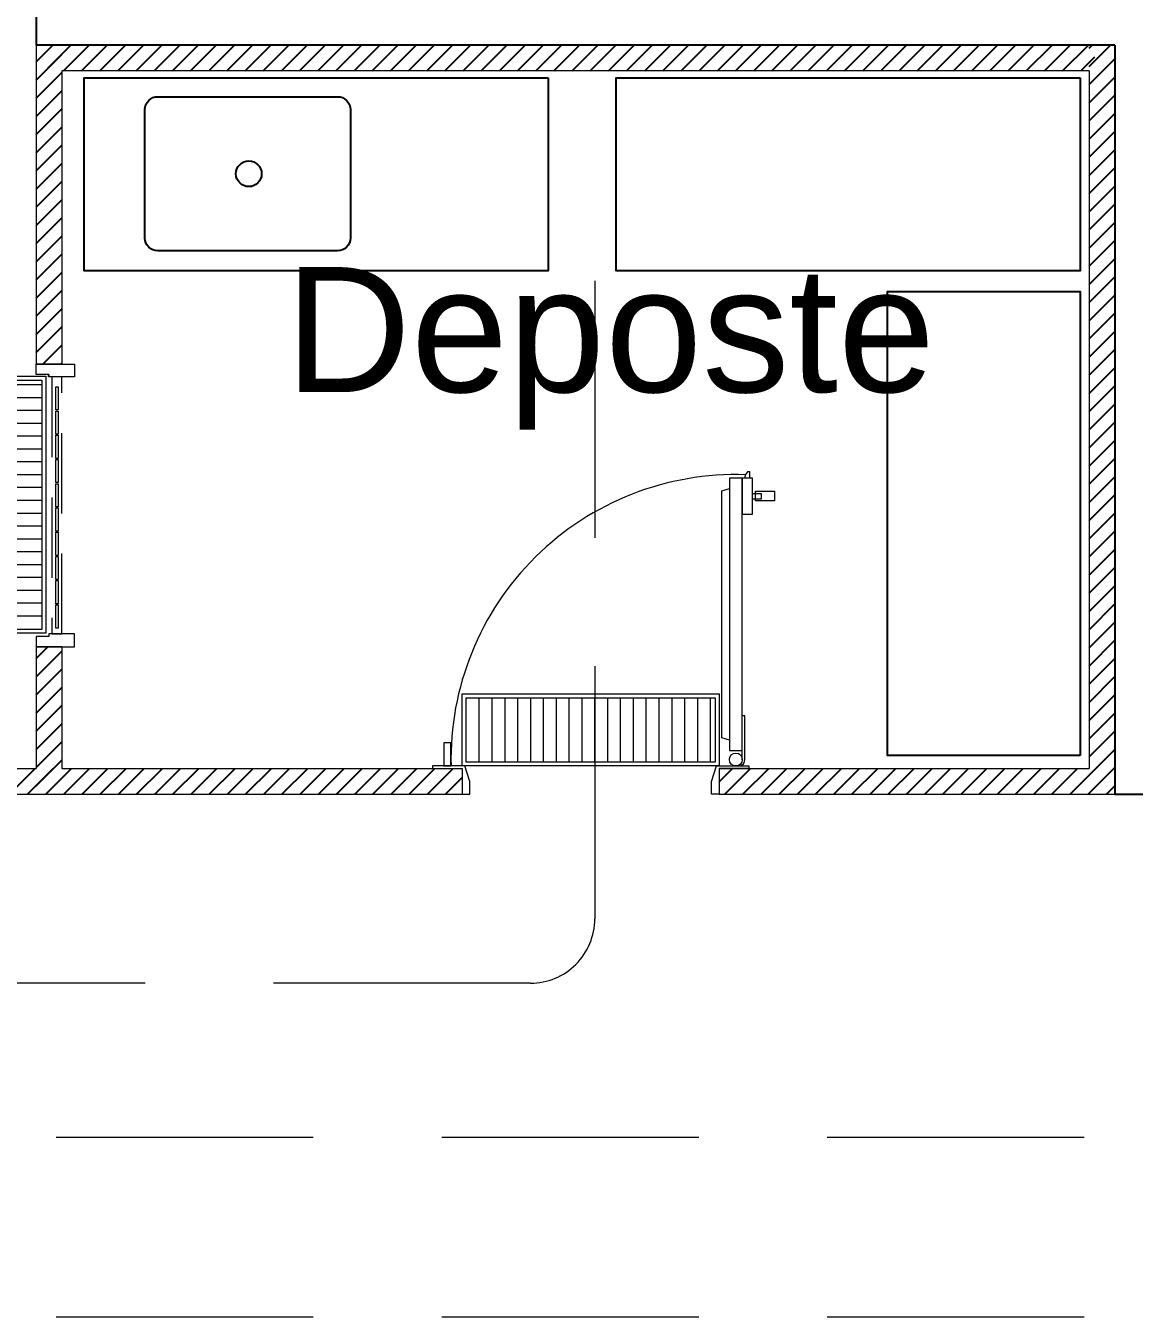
# Model space of a CAD drawing. Extents: x 306 to 2240, y 18 to 779.
# Drawn here: x 693.22 to 697.53, y 364.43 to 369.46 of the extents above; entities that cross this region are included whole.
import ezdxf

# ---------------------------------------------------------------- set-up
doc = ezdxf.new("R2010")
doc.units = 0
doc.header["$MEASUREMENT"] = 0
doc.linetypes.add('DASHED', pattern=[0.75, 0.5, -0.25])
doc.linetypes.add('HIDDEN2', pattern=[0.1875, 0.125, -0.0625])
for name, color, linetype in [('Aberturas', 2, 'Continuous'), ('Camaras', 3, 'Continuous'), ('Cerramiento Camaras', 1, 'Continuous'), ('EQUIPAMIENTOS APOYO', 1, 'Continuous'), ('MAMPOSTERIA', 6, 'Continuous'), ('Nombre de locales', 3, 'Continuous'), ('PANEL CAMARA', 160, 'Continuous'), ('rejilla', 253, 'Continuous'), ('riel', 1, 'DASHED')]:
    doc.layers.add(name, color=color, linetype=linetype)
doc.styles.add('arial', font='arial.ttf')

# ---------------------------------------------------------------- blocks, each defined once
blk = doc.blocks.new('rejilla2')
at = {"layer": 'rejilla', "lineweight": 0}
for p, q in [((3273.4226, 920.9961), (3273.7026, 920.9961)), ((3273.4226, 919.9961), (3273.4226, 920.9961)), ((3273.7026, 920.9961), (3273.7026, 919.9961)), ((3273.4376, 920.9811), (3273.6876, 920.9811)), ((3273.4376, 920.0111), (3273.4376, 920.9811)), ((3273.6876, 920.9811), (3273.6876, 920.0111)), ((3273.4376, 920.9295), (3273.6876, 920.9295)), ((3273.4376, 920.8795), (3273.6876, 920.8795)), ((3273.4376, 920.8295), (3273.6876, 920.8295)), ((3273.4376, 920.7795), (3273.6876, 920.7795)), ((3273.4376, 920.7295), (3273.6876, 920.7295)), ((3273.4376, 920.6795), (3273.6876, 920.6795)), ((3273.4376, 920.6295), (3273.6876, 920.6295)), ((3273.4376, 920.5795), (3273.6876, 920.5795)), ((3273.4376, 920.5295), (3273.6876, 920.5295)), ((3273.4376, 920.4795), (3273.6876, 920.4795)), ((3273.4376, 920.4295), (3273.6876, 920.4295)), ((3273.4376, 920.3795), (3273.6876, 920.3795)), ((3273.4376, 920.3295), (3273.6876, 920.3295)), ((3273.4376, 920.2795), (3273.6876, 920.2795)), ((3273.4376, 920.2295), (3273.6876, 920.2295)), ((3273.4376, 920.1795), (3273.6876, 920.1795)), ((3273.4376, 920.1295), (3273.6876, 920.1295)), ((3273.4376, 920.0795), (3273.6876, 920.0795)), ((3273.4376, 920.0295), (3273.6876, 920.0295)), ((3273.7026, 919.9961), (3273.4226, 919.9961)), ((3273.6876, 920.0111), (3273.4376, 920.0111))]:
    blk.add_line(p, q, dxfattribs=at)
blk = doc.blocks.new('puertacortina')
at = {"layer": 'Aberturas', "lineweight": 0}
for points in [[(3309.1767, 892.3505), (3309.1767, 892.2005), (3309.2267, 892.2005), (3309.2267, 892.3005), (3309.2167, 892.3005), (3309.2167, 892.3505)], [(3310.2767, 892.3505), (3310.2767, 892.2005), (3310.2267, 892.2005), (3310.2267, 892.3005), (3310.2367, 892.3005), (3310.2367, 892.3505)]]:
    blk.add_lwpolyline(points, close=True, dxfattribs=at)
at = {"layer": 'Aberturas', "color": 1, "linetype": 'HIDDEN2', "lineweight": 0, "ltscale": 2.5}
for points in [[(3309.2267, 892.2505), (3310.2267, 892.2505), (3310.2267, 892.289), (3309.2267, 892.289)], [(3309.2496, 892.2739), (3309.3398, 892.2739), (3309.3398, 892.2649), (3309.2496, 892.2649)], [(3309.3438, 892.2739), (3309.434, 892.2739), (3309.434, 892.2649), (3309.3438, 892.2649)], [(3309.4381, 892.2739), (3309.5283, 892.2739), (3309.5283, 892.2649), (3309.4381, 892.2649)], [(3309.5324, 892.2739), (3309.6226, 892.2739), (3309.6226, 892.2649), (3309.5324, 892.2649)], [(3309.6267, 892.2739), (3309.7169, 892.2739), (3309.7169, 892.2649), (3309.6267, 892.2649)], [(3309.7209, 892.2739), (3309.8111, 892.2739), (3309.8111, 892.2649), (3309.7209, 892.2649)], [(3309.8152, 892.2739), (3309.9054, 892.2739), (3309.9054, 892.2649), (3309.8152, 892.2649)], [(3309.9095, 892.2739), (3309.9997, 892.2739), (3309.9997, 892.2649), (3309.9095, 892.2649)], [(3310.0037, 892.2739), (3310.094, 892.2739), (3310.094, 892.2649), (3310.0037, 892.2649)], [(3310.098, 892.2739), (3310.1882, 892.2739), (3310.1882, 892.2649), (3310.098, 892.2649)]]:
    blk.add_lwpolyline(points, close=True, dxfattribs=at)
blk = doc.blocks.new('pcamara 90')
at = {"lineweight": 0}
for p, q in [((-0.1, -0.035), (-0.1, -0.205)), ((-0.09, -0.0332), (-0.09, -0.07)), ((-0.0897, -0.0103), (-0.0827, -0.0173)), ((-0.1, -0.205), (-0.09, -0.205)), ((-0.1195, -1.13), (-0.1195, -1.1437)), ((-0.1195, -1.1437), (-0.1195, -1.1538)), ((-0.1195, -1.1538), (-0.1103, -1.1538)), ((-0.1103, -1.1538), (-0.1025, -1.1437)), ((-0.1025, -1.1437), (-0.0981, -1.13))]:
    blk.add_line(p, q, dxfattribs=at)
for points in [[(-0.115, 0), (0, 0), (0, 0.1), (0.03, 0.1), (0.03, 0.05), (0.01, -0.01), (-0.115, -0.01)], [(1.115, 0), (1, 0), (1, 0.1), (0.97, 0.1), (0.97, 0.05), (0.99, -0.01), (1.115, -0.01)], [(1.0437, -0.1), (1.0712, -0.1), (1.0712, -0.01), (1.0437, -0.01)], [(-0.09, -0.07), (-0.09, -1.13), (-0.04, -1.13), (-0.04, -0.07)], [(-0.09, -1.13), (-0.09, -0.9891), (-0.13, -0.9891), (-0.13, -1.13)], [(-0.1411, -1.0413), (-0.1411, -1.0787), (-0.2155, -1.0787), (-0.2155, -1.0413)], [(-0.13, -1.0486), (-0.13, -1.0706), (-0.1636, -1.0706), (-0.1636, -1.0486)]]:
    blk.add_lwpolyline(points, close=True, dxfattribs=at)
blk.add_lwpolyline([(-0.04, -0.11), (-0.01, -0.12), (-0.01, -1.08), (-0.04, -1.09), (-0.04, -0.11)], dxfattribs=at)
blk.add_circle((-0.065, -0.035), 0.025, dxfattribs=at)
at = {"color": 1, "lineweight": 0}
blk.add_arc((-0.065, -0.035), 1.1087, 268.0701, 1.292, dxfattribs=at)
at = {"lineweight": 0}
blk.add_arc((-0.065, -0.035), 0.035, 135, 180, dxfattribs=at)

msp = doc.modelspace()

# ---------------------------------------------------------------- hatches: boundary and pattern name
at = {"layer": 'PANEL CAMARA'}
h = msp.add_hatch(dxfattribs=at)
h.set_pattern_fill('ANSI31', color=256, scale=0.4)
h.set_pattern_definition([(45, (17.00312, 24.48631), (-0.035355339, 0.035355339), [])])
h.paths.add_polyline_path([(693.255, 369.3825), (693.355, 369.3825), (693.355, 368.1413), (693.255, 368.1413)])
h = msp.add_hatch(dxfattribs=at)
h.set_pattern_fill('ANSI31', color=256, scale=0.4)
h.set_pattern_definition([(45, (17.35625, 24.48631), (-0.035355339, 0.035355339), [])])
h.paths.add_polyline_path([(693.3003, 369.3825), (697.3757, 369.3825), (697.3757, 369.2825), (693.3003, 369.2825)])
h = msp.add_hatch(dxfattribs=at)
h.set_pattern_fill('ANSI31', color=256, scale=0.4)
h.set_pattern_definition([(45, (20.38753, 22.128203), (-0.035355339, 0.035355339), [])])
h.paths.add_polyline_path([(697.3537, 369.3825), (697.4537, 369.3825), (697.4537, 366.4675), (697.3537, 366.4675)])
h = msp.add_hatch(dxfattribs=at)
h.set_pattern_fill('ANSI31', color=256, scale=0.4)
h.set_pattern_definition([(45, (17.00312, 22.376467), (-0.035355339, 0.035355339), [])])
h.paths.add_polyline_path([(693.255, 367.0413), (693.355, 367.0413), (693.355, 366.4871), (693.255, 366.4871)])
h = msp.add_hatch(dxfattribs=at)
h.set_pattern_fill('ANSI31', color=256, scale=0.4)
h.set_pattern_definition([(45, (23.550564, 18.175857), (-0.035355339, 0.035355339), [])])
h.paths.add_polyline_path([(688.705, 366.5675), (694.9135, 366.5675), (694.9135, 366.4675), (688.705, 366.4675)])
h = msp.add_hatch(dxfattribs=at)
h.set_pattern_fill('ANSI31', color=256, scale=0.4)
h.set_pattern_definition([(45, (20.03387, 22.128203), (-0.035355339, 0.035355339), [])])
h.paths.add_polyline_path([(695.9135, 366.5675), (697.4272, 366.5675), (697.4272, 366.4675), (695.9135, 366.4675)])

# ---------------------------------------------------------------- linework, layer by layer
at = {"layer": 'Cerramiento Camaras', "lineweight": 0}
for p, q in [((693.255, 369.3825, 0), (693.255, 368.1413, 0)), ((697.3537, 369.2825, 0), (693.355, 369.2825, 0)), ((693.355, 369.2825, 0), (693.355, 368.1413, 0)), ((697.3537, 369.2825, 0), (697.3537, 366.5675, 0)), ((693.355, 368.1413, 0), (693.255, 368.1413, 0)), ((693.255, 367.0413, 0), (693.255, 366.5675, 0)), ((693.355, 367.0413, 0), (693.255, 367.0413, 0)), ((693.355, 367.0413, 0), (693.355, 366.5675, 0)), ((688.705, 366.5675, 0), (693.255, 366.5675, 0)), ((693.355, 366.5675, 0), (694.9135, 366.5675, 0)), ((694.9135, 366.5675, 0), (694.9135, 366.4675, 0)), ((695.9135, 366.5675, 0), (695.9135, 366.4675, 0)), ((695.9135, 366.5675, 0), (697.3537, 366.5675, 0)), ((688.805, 366.4675, 0), (694.9135, 366.4675, 0)), ((695.9135, 366.4675, 0), (697.4537, 366.4675, 0))]:
    msp.add_line(p, q, dxfattribs=at)
at = {"layer": 'Cerramiento Camaras'}
msp.add_line((693.305, 368.0913, 0), (693.305, 368.1013, 0), dxfattribs=at)
msp.add_line((693.305, 368.0913, 0), (693.305, 368.1013, 0), dxfattribs=at)
at = {"layer": 'EQUIPAMIENTOS APOYO', "elevation": 0}
for points in [[(695.2484, 369.2547), (695.2484, 368.5047), (693.4424, 368.5047), (693.4424, 369.2547)], [(697.3181, 369.2547), (697.3181, 368.5047), (695.5122, 368.5047), (695.5122, 369.2547)], [(697.3181, 366.6175), (696.5681, 366.6175), (696.5681, 368.4234), (697.3181, 368.4234)]]:
    msp.add_lwpolyline(points, close=True, dxfattribs=at)
at = {"layer": 'EQUIPAMIENTOS APOYO', "linetype": 'Continuous', "elevation": 0}
msp.add_lwpolyline([(693.7289, 369.1818), (694.4282, 369.1818, -0.414214), (694.4782, 369.1318), (694.4782, 368.6318, -0.414214), (694.4282, 368.5818), (693.7289, 368.5818, -0.414214), (693.6789, 368.6318), (693.6789, 369.1318, -0.414214)], format="xyb", close=True, dxfattribs=at)
at = {"layer": 'EQUIPAMIENTOS APOYO', "linetype": 'Continuous'}
msp.add_circle((694.083, 368.8818, 0), 0.05, dxfattribs=at)
at = {"layer": 'MAMPOSTERIA'}
for p, q in [((693.255, 373.7606, 0), (693.255, 369.3825, 0)), ((697.4537, 369.3825, 0), (693.255, 369.3825, 0)), ((697.4537, 369.3825, 0), (697.4537, 366.4675, 0)), ((697.4537, 366.4675, 0), (700.7337, 366.4675, 0))]:
    msp.add_line(p, q, dxfattribs=at)
at = {"layer": 'riel', "color": 8, "linetype": 'HIDDEN2', "lineweight": 0, "ltscale": 8}
for p, q in [((695.4294, 368.4654, 0), (695.4294, 365.9824, 0)), ((695.1793, 365.7322, 0), (690.3049, 365.7322, 0)), ((698.8339, 365.1322, 0), (690.3049, 365.1322, 0)), ((698.8339, 364.4325, 0), (690.3049, 364.4325, 0))]:
    msp.add_line(p, q, dxfattribs=at)
msp.add_arc((695.1794, 365.9822, 0), 0.25, 269.9708, 0.0293, dxfattribs=at)

# ---------------------------------------------------------------- block references
at = {"layer": 'Aberturas', "rotation": 89.99999999999997}
msp.add_blockref('puertacortina', (1585.6056, -2942.1354, 0), dxfattribs=at)
at = {"layer": 'Camaras', "rotation": 180}
msp.add_blockref('pcamara 90', (695.9135, 366.5675, 0), dxfattribs=at)
at = {"layer": 'rejilla'}
for p, rotation in [((3966.7155, 1288.0899, 0), 180), ((1615.9096, -2906.8451, 0), 90)]:
    msp.add_blockref('rejilla2', p, dxfattribs=dict(at, rotation=rotation))

# ---------------------------------------------------------------- texts
at = {"layer": 'Nombre de locales', "color": 253, "lineweight": 0, "insert": (694.2236, 368.5186, 0), "char_height": 0.486326, "width": 7.040249, "attachment_point": 1, "style": 'arial'}
msp.add_mtext('{\\C4;Deposte}', dxfattribs=at)

doc.saveas('drawing.dxf')
